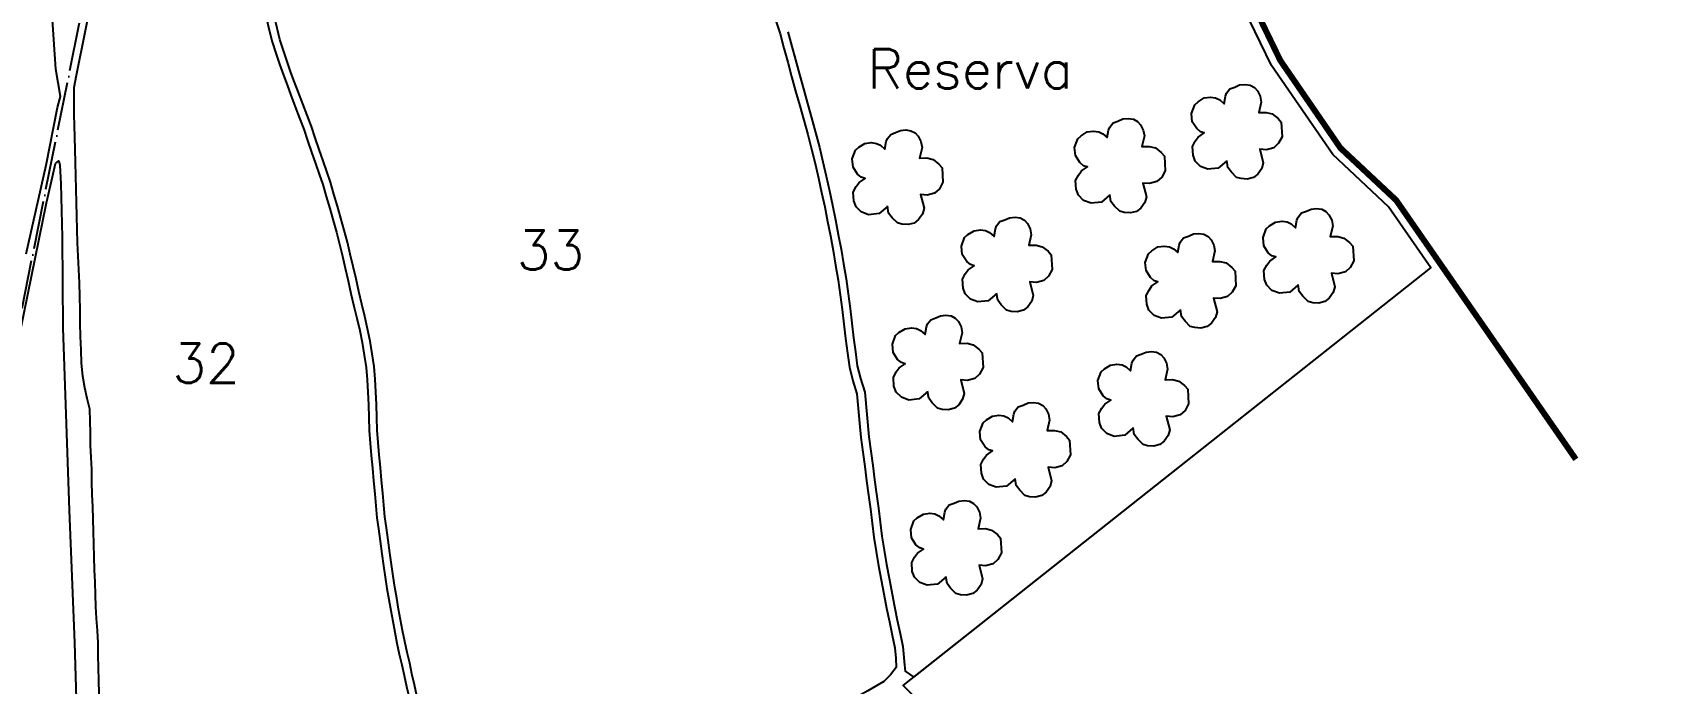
# Model space of a CAD drawing. Extents: x 734557 to 737707, y 7817455 to 7821910.
# Drawn here: x 736052 to 736860, y 7819734 to 7820057 of the extents above; entities that cross this region are included whole.
import ezdxf

# ---------------------------------------------------------------- set-up
doc = ezdxf.new("R2010")
doc.units = 0
doc.header["$MEASUREMENT"] = 0
doc.linetypes.add('ACAD_ISO04W100', pattern=[30, 24, -3, 0, -3])
doc.linetypes.add('CONTINUO', pattern=[0])
for name, color, linetype in [('0114000150', 1, 'Continuous'), ('0114000150032', 5, 'Continuous'), ('0114000150033', 5, 'Continuous'), ('CURSOS_D_AGUA', 4, 'Continuous'), ('MATO', 3, 'Continuous'), ('REDE_DE_LUZ', 6, 'ACAD_ISO04W100'), ('TEXTO', 7, 'Continuous')]:
    doc.layers.add(name, color=color, linetype=linetype)
for name, color, linetype, lineweight in [('0114000150048', 5, 'Continuous', 25), ('0114000150049', 5, 'Continuous', 25), ('TEXTO_DIVERSOS', 7, 'Continuous', 5)]:
    doc.layers.add(name, color=color, linetype=linetype, lineweight=lineweight)
doc.styles.add('SIMPLEX', font='simplex', dxfattribs={"height": 0.2})

msp = doc.modelspace()

# ---------------------------------------------------------------- linework, layer by layer
at = {"layer": '0114000150'}
msp.add_lwpolyline([(737042.82, 7819134.72), (736870.68, 7819321.43), (736793.91, 7819402.49), (736738.48, 7819461.99), (736685.07, 7819519.98), (736624.11, 7819585.42), (736559.11, 7819654.61), (736517.02, 7819700.24), (736484.16, 7819733.16), (736746.12, 7819940.44), (736725.05, 7819970.82), (736697.38, 7819996.73), (736667, 7820041), (736639.63, 7820097.46), (736571.37, 7820164.12), (736548.26, 7820184.6), (736513.82, 7820239.04), (736493.84, 7820270.01), (736478.93, 7820286.39), (736466.56, 7820304.37), (736564.64, 7820384.68), (736246, 7820637.01), (736179.27, 7820690.31)], dxfattribs=at)
at = {"layer": '0114000150032', "linetype": 'CONTINUO', "flags": 128}
msp.add_lwpolyline([(736168.55, 7819643.36), (736163.73, 7819645.54), (736158.37, 7819648.51), (736153.08, 7819651.38), (736147.83, 7819654.2), (736142.19, 7819657.19), (736136.4, 7819659.97), (736130.35, 7819662.34), (736124.28, 7819664.48), (736118.2, 7819666.5), (736112, 7819668.47), (736105.63, 7819670.55), (736098.91, 7819672.87), (736086.29, 7819678.51), (736086.22, 7819681.53), (736085.96, 7819687.35), (736085.83, 7819692.34), (736085.68, 7819697.65), (736085.51, 7819703.6), (736085.28, 7819709.88), (736085.03, 7819716.33), (736084.99, 7819722.73), (736084.91, 7819729.13), (736084.78, 7819735.53), (736084.6, 7819741.86), (736084.39, 7819748.16), (736084.34, 7819754.29), (736084.12, 7819760.39), (736083.59, 7819766.44), (736083.32, 7819772.34), (736083.18, 7819778.17), (736082.92, 7819784.33), (736082.68, 7819790.57), (736082.48, 7819796.99), (736082.31, 7819803.34), (736082.14, 7819809.64), (736081.92, 7819815.72), (736081.71, 7819821.83), (736081.51, 7819827.99), (736081.36, 7819834.15), (736081.24, 7819840.31), (736080.93, 7819846.4), (736080.69, 7819852.48), (736080.58, 7819858.51), (736080.42, 7819864.43), (736080.22, 7819870.3), (736079.02, 7819875.56), (736077.86, 7819880.98), (736076.74, 7819886.71), (736076.21, 7819893.12), (736075.97, 7819899.85), (736075.69, 7819906.49), (736075.5, 7819913.11), (736075.48, 7819919.72), (736075.34, 7819926.36), (736075.14, 7819933.01), (736074.82, 7819939.65), (736074.51, 7819946.3), (736074.22, 7819952.96), (736074.03, 7819959.56), (736073.89, 7819966.14), (736073.74, 7819972.88), (736073.56, 7819979.59), (736073.32, 7819986.24), (736073.13, 7819992.8), (736072.96, 7819999.32), (736072.77, 7820005.45), (736072.61, 7820011.25), (736072.51, 7820016.42), (736072.48, 7820020.91), (736072.48, 7820025.05), (736072.55, 7820029.8), (736072.55, 7820030), (736073.68, 7820036.13), (736102.73, 7820180.84), (736104.01, 7820181.21), (736107.06, 7820182.07), (736109.98, 7820182.64), (736112.82, 7820183.23), (736115.5, 7820183.88), (736118.2, 7820184.33), (736120.9, 7820184.67), (736123.54, 7820185.11), (736126.22, 7820185.58), (736129, 7820186.11), (736131.67, 7820186.5), (736134.27, 7820186.82), (736137.04, 7820187.21), (736139.13, 7820187.45), (736142.08, 7820177.85), (736143.55, 7820172.01), (736145.02, 7820166.07), (736146.44, 7820160.06), (736147.88, 7820154.28), (736149.31, 7820148.66), (736150.73, 7820143.13), (736152.08, 7820137.67), (736153.31, 7820132.23), (736154.72, 7820126.81), (736156.19, 7820121.54), (736160.53, 7820104.86), (736161.82, 7820099.26), (736163.04, 7820093.66), (736164.05, 7820087.96), (736165.02, 7820082.17), (736165.92, 7820076.19), (736166.94, 7820070.29), (736168.03, 7820064.42), (736169.33, 7820058.55), (736170.79, 7820052.74), (736172.56, 7820047.16), (736174.45, 7820041.65), (736176.4, 7820036.14), (736178.19, 7820031.33), (736180.1, 7820026.23), (736182.27, 7820020.51), (736184.44, 7820014.89), (736186.56, 7820009.43), (736188.41, 7820003.77), (736190.36, 7819998.01), (736192.4, 7819992.39), (736194.22, 7819987.06), (736195.93, 7819981.87), (736197.66, 7819975.92), (736199.39, 7819969.95), (736201.08, 7819964.1), (736202.72, 7819958.15), (736204.32, 7819952.2), (736205.71, 7819946.31), (736207.12, 7819940.28), (736208.54, 7819934.09), (736209.95, 7819927.85), (736211.36, 7819921.52), (736212.89, 7819915.45), (736214.29, 7819909.46), (736215.48, 7819903.36), (736216.53, 7819897.18), (736217.47, 7819891.08), (736217.94, 7819884.95), (736218.35, 7819878.71), (736218.62, 7819872.46), (736218.81, 7819866.15), (736218.96, 7819859.68), (736219.43, 7819853.51), (736219.95, 7819847.33), (736220.57, 7819841.03), (736221.15, 7819834.66), (736221.71, 7819828.21), (736222.24, 7819822.25), (736222.86, 7819816.38), (736223.64, 7819810.86), (736224.42, 7819804.82), (736225.22, 7819798.43), (736226.03, 7819792.59), (736226.87, 7819786.86), (736227.76, 7819781.29), (736228.7, 7819775.8), (736229.66, 7819770.34), (736230.65, 7819764.99), (736231.65, 7819759.62), (736232.68, 7819754.13), (736233.92, 7819748.63), (736235.24, 7819743.3), (736236.32, 7819738), (736237.58, 7819732.53), (736238.77, 7819727.16), (736239.84, 7819721.75), (736240.87, 7819716.24), (736242.03, 7819710.81), (736243.08, 7819705.44), (736243.97, 7819699.9), (736244.95, 7819694.23), (736245.97, 7819688.6), (736246.93, 7819682.98), (736247.93, 7819677.35), (736248.97, 7819671.84), (736249.91, 7819666.26), (736250.82, 7819660.61), (736251.59, 7819655.39), (736252.35, 7819650.24), (736253.05, 7819645.22), (736253.8, 7819640.38), (736254.58, 7819635.5), (736253.33, 7819634), (736245.61, 7819631.37), (736230.25, 7819626.5), (736223.37, 7819624.38), (736214.53, 7819623.82), (736202.56, 7819628.52), (736190.54, 7819633.74)], close=True, dxfattribs=at)
at = {"layer": '0114000150033', "linetype": 'CONTINUO', "flags": 128}
msp.add_lwpolyline([(736257.75, 7819641), (736257.01, 7819645.8), (736256.31, 7819650.81), (736255.55, 7819655.97), (736254.77, 7819661.22), (736253.86, 7819666.91), (736252.9, 7819672.54), (736251.86, 7819678.07), (736250.87, 7819683.67), (736249.9, 7819689.29), (736248.89, 7819694.93), (736247.92, 7819700.55), (736247.02, 7819706.14), (736245.95, 7819711.61), (736244.79, 7819717.02), (736243.77, 7819722.51), (736242.68, 7819727.98), (736241.48, 7819733.41), (736240.23, 7819738.85), (736239.14, 7819744.18), (736237.82, 7819749.55), (736236.6, 7819754.94), (736235.59, 7819760.36), (736234.59, 7819765.72), (736233.59, 7819771.06), (736232.64, 7819776.48), (736231.7, 7819781.94), (736230.82, 7819787.46), (736229.99, 7819793.16), (736229.18, 7819798.95), (736228.39, 7819805.32), (736227.61, 7819811.4), (736226.83, 7819816.87), (736226.22, 7819822.64), (736225.7, 7819828.56), (736225.14, 7819835.01), (736224.56, 7819841.41), (736223.94, 7819847.7), (736223.42, 7819853.83), (736222.95, 7819859.88), (736222.8, 7819866.25), (736222.61, 7819872.61), (736222.34, 7819878.93), (736221.93, 7819885.23), (736221.45, 7819891.54), (736220.47, 7819897.82), (736219.42, 7819904.08), (736218.2, 7819910.3), (736216.78, 7819916.4), (736215.25, 7819922.44), (736213.85, 7819928.72), (736212.44, 7819934.98), (736211.02, 7819941.19), (736209.61, 7819947.23), (736208.2, 7819953.18), (736206.58, 7819959.21), (736204.93, 7819965.18), (736203.23, 7819971.07), (736201.5, 7819977.04), (736199.75, 7819983.06), (736198.01, 7819988.33), (736196.17, 7819993.72), (736194.14, 7819999.34), (736192.21, 7820005.04), (736190.33, 7820010.78), (736188.17, 7820016.34), (736186.01, 7820021.94), (736183.84, 7820027.65), (736181.93, 7820032.73), (736180.16, 7820037.5), (736178.22, 7820042.96), (736176.36, 7820048.41), (736174.64, 7820053.84), (736173.22, 7820059.47), (736171.95, 7820065.22), (736170.88, 7820070.99), (736169.87, 7820076.83), (736168.97, 7820082.8), (736167.99, 7820088.64), (736166.97, 7820094.43), (736165.72, 7820100.14), (736164.41, 7820105.81), (736160.05, 7820122.58), (736158.59, 7820127.85), (736157.2, 7820133.17), (736155.97, 7820138.59), (736154.61, 7820144.1), (736153.19, 7820149.66), (736151.76, 7820155.26), (736150.33, 7820161), (736148.91, 7820167.01), (736147.43, 7820172.98), (736145.93, 7820178.93), (736143.21, 7820187.81), (736145.12, 7820188.06), (736147.81, 7820188.49), (736150.44, 7820188.76), (736153.11, 7820188.99), (736155.86, 7820189.17), (736158.94, 7820189.64), (736162.64, 7820190.73), (736165.51, 7820191.59), (736168.62, 7820192.48), (736172.18, 7820193.4), (736175.58, 7820193.86), (736178.9, 7820194.09), (736182.03, 7820194.4), (736185.12, 7820194.72), (736188.12, 7820195.03), (736191.39, 7820195.24), (736194.8, 7820195.42), (736197.73, 7820194.98), (736200.09, 7820194.59), (736201.75, 7820194.18), (736203.47, 7820194.15), (736206.08, 7820194.15), (736209.37, 7820194.04), (736212.67, 7820194.01), (736216, 7820194.15), (736219.48, 7820194.77), (736223.04, 7820195.64), (736226.2, 7820196.46), (736229.49, 7820197.3), (736233.05, 7820198.15), (736236.57, 7820199), (736240.08, 7820199.84), (736243.51, 7820200.44), (736246.92, 7820201.04), (736250.26, 7820201.62), (736253.65, 7820202.3), (736257.08, 7820203.04), (736260.48, 7820204.09), (736263.57, 7820204.91), (736266.02, 7820205.31), (736268.82, 7820205.78), (736274.65, 7820207.08), (736277.64, 7820207.94), (736280.92, 7820208.94), (736287.5, 7820210.67), (736290.77, 7820211.3), (736294.17, 7820211.92), (736297.82, 7820212.5), (736301.69, 7820213.21), (736305.68, 7820213.99), (736309.81, 7820214.9), (736313.93, 7820215.73), (736318.05, 7820216.41), (736322.08, 7820217.11), (736326.06, 7820217.83), (736329.56, 7820218.53), (736333.1, 7820219.18), (736336.71, 7820219.71), (736340.31, 7820220.45), (736343.9, 7820221.29), (736347.38, 7820222.28), (736350.83, 7820223.22), (736354.21, 7820224.06), (736357.6, 7820224.81), (736360.99, 7820225.51), (736364.17, 7820226.22), (736367.02, 7820226.88), (736369.86, 7820227.24), (736374.39, 7820227.85), (736375.87, 7820223.88), (736377.97, 7820219.07), (736380.22, 7820212.28), (736382.45, 7820205.29), (736384.68, 7820198.19), (736386.81, 7820191.21), (736388.89, 7820184.21), (736390.87, 7820177.17), (736392.78, 7820170.14), (736394.67, 7820163.1), (736396.3, 7820155.95), (736397.88, 7820148.77), (736399.38, 7820141.55), (736400.84, 7820134.35), (736402.27, 7820127.18), (736404, 7820120.12), (736405.93, 7820113.08), (736408.3, 7820106.05), (736410.91, 7820099.09), (736413.64, 7820092.17), (736416.11, 7820085.05), (736418.06, 7820077.91), (736418.97, 7820070.76), (736420.78, 7820063.69), (736423.06, 7820056.67), (736424.93, 7820049.64), (736426.8, 7820042.59), (736428.7, 7820035.48), (736430.7, 7820028.28), (736432.76, 7820021.04), (736434.76, 7820013.86), (736436.73, 7820006.68), (736438.63, 7819999.5), (736440.38, 7819992.3), (736442.04, 7819985.1), (736443.61, 7819977.94), (736445.13, 7819970.77), (736446.56, 7819963.57), (736447.94, 7819956.36), (736449.31, 7819949.15), (736450.58, 7819941.8), (736451.79, 7819934.46), (736452.87, 7819927.14), (736453.81, 7819919.82), (736454.68, 7819912.51), (736455.53, 7819905.35), (736456.41, 7819898.21), (736457.38, 7819891.13), (736459.07, 7819884.45), (736461.12, 7819877.98), (736461.79, 7819870.71), (736462.46, 7819863.44), (736463.12, 7819856.2), (736464.01, 7819849), (736465.02, 7819841.84), (736465.94, 7819834.69), (736466.88, 7819827.6), (736467.89, 7819820.62), (736468.78, 7819813.65), (736469.61, 7819806.68), (736470.72, 7819799.59), (736471.89, 7819792.55), (736473.2, 7819785.62), (736474.51, 7819778.6), (736475.8, 7819771.54), (736477.28, 7819764.72), (736478.68, 7819758.08), (736479.96, 7819751.81), (736480.51, 7819746.66), (736480.7, 7819742.09), (736477.8, 7819738.39), (736474.54, 7819735.11), (736470.54, 7819732.69), (736466.52, 7819730.39), (736462.5, 7819728.15), (736458.1, 7819726.01), (736453.8, 7819723.86), (736449.72, 7819721.7), (736441.72, 7819717.63), (736437.28, 7819715.4), (736432.8, 7819713.23), (736428.24, 7819711.19), (736423.64, 7819709.11), (736419.04, 7819707), (736415.47, 7819705.34), (736411.68, 7819703.62), (736407.47, 7819701.79), (736403.21, 7819699.8), (736398.92, 7819697.74), (736394.68, 7819695.91), (736390.5, 7819693.99), (736382.2, 7819689.78), (736373.3, 7819686.05), (736368.99, 7819684.44), (736365, 7819682.94), (736360.92, 7819681.32), (736356.79, 7819679.64), (736352.27, 7819677.83), (736347.73, 7819676), (736343.15, 7819674.1), (736333.83, 7819670.55), (736325.04, 7819666.86), (736320.82, 7819665.29), (736316.49, 7819663.34), (736312.09, 7819661.2), (736307.46, 7819659.16), (736303.42, 7819657.37), (736296.55, 7819654), (736291.49, 7819651.88), (736281.74, 7819647.41), (736277.07, 7819645.03), (736272.47, 7819642.62), (736268.6, 7819639.11), (736264.89, 7819635.44), (736261.5, 7819631.43), (736260.18, 7819629.65), (736258.5, 7819636.31)], close=True, dxfattribs=at)
at = {"layer": '0114000150048', "linetype": 'Continuous'}
msp.add_lwpolyline([(736072.64, 7819687.83), (736015.6, 7819714.27), (736008.61, 7819718.73), (736014.27, 7819754.55), (736021.34, 7819790.22), (736034.6, 7819852.17), (736045.89, 7819909.36), (736058.82, 7819972.72), (736061.72, 7819985.76), (736063.28, 7819992.33), (736064.97, 7819993.58), (736065.45, 7819991.45), (736065.92, 7819982.16), (736066.58, 7819955.72), (736066.92, 7819910.77), (736070.05, 7819820.17), (736072.59, 7819754.31), (736074.47, 7819693.05), (736073.98, 7819689.95), (736072.64, 7819687.83)], close=True, dxfattribs=at)
at = {"layer": '0114000150049'}
msp.add_lwpolyline([(736048.72, 7819947.48), (736058.6, 7819991.47), (736064.21, 7820020.22), (736065.78, 7820025.53), (736063.44, 7820039.18), (736060.81, 7820078.55), (736054.49, 7820130.27), (736050.6, 7820145.75)], dxfattribs=at)
at = {"layer": 'CURSOS_D_AGUA', "const_width": 3}
msp.add_lwpolyline([(736470.68, 7820307.21), (736482.86, 7820289.5), (736497.82, 7820273.07), (736518.03, 7820241.73), (736552.11, 7820187.87), (736574.78, 7820167.78), (736643.75, 7820100.43), (736671.34, 7820043.52), (736701.2, 7820000.01), (736728.86, 7819974.11), (736818.1, 7819845.41)], dxfattribs=at)
at = {"layer": 'MATO', "linetype": 'Continuous', "flags": 128}
msp.add_lwpolyline([(736426.9, 7820057.8), (736432.56, 7820036.53), (736434.55, 7820029.36), (736436.61, 7820022.12), (736438.61, 7820014.93), (736440.59, 7820007.73), (736442.51, 7820000.48), (736444.27, 7819993.22), (736445.95, 7819985.97), (736447.52, 7819978.78), (736449.05, 7819971.57), (736450.48, 7819964.34), (736451.87, 7819957.11), (736453.24, 7819949.86), (736454.53, 7819942.47), (736455.74, 7819935.08), (736456.83, 7819927.68), (736457.78, 7819920.31), (736459.5, 7819905.83), (736460.38, 7819898.73), (736461.31, 7819891.89), (736462.91, 7819885.55), (736465.06, 7819878.78), (736467.09, 7819856.62), (736467.98, 7819849.53), (736468.99, 7819842.38), (736469.9, 7819835.21), (736470.84, 7819828.15), (736471.85, 7819821.16), (736472.75, 7819814.14), (736473.58, 7819807.23), (736474.67, 7819800.23), (736475.83, 7819793.25), (736477.14, 7819786.35), (736479.73, 7819772.32), (736481.19, 7819765.55), (736482.6, 7819758.89), (736483.92, 7819752.42), (736484.5, 7819746.96), (736484.59, 7819744.76), (736485.03, 7819740.2), (736489.42, 7819737.3), (736746.12, 7819940.44), (736725.05, 7819970.82), (736697.38, 7819996.73), (736667, 7820041), (736639.63, 7820097.46)], dxfattribs=at)
at = {"layer": 'MATO', "linetype": 'CONTINUO'}
for points in [[(736644.59, 7819993.48, 0), (736640.54, 7819990.07, 0), (736635.38, 7819989.48, 0), (736631.71, 7819990.91, 0), (736629.1, 7819993.47, 0), (736628.02, 7819996.4, 0), (736627.73, 7820000.73, 0), (736629.14, 7820003.47, 0), (736630.62, 7820005.49, 0), (736633.59, 7820007.51, 0), (736631.7, 7820008.11, 0), (736629.84, 7820009.65, 0), (736627.65, 7820013.1, 0), (736627.25, 7820017.21, 0), (736628.83, 7820021.49, 0), (736630.49, 7820023.02, 0), (736633.52, 7820024.87, 0), (736636.7, 7820025.3, 0), (736639.24, 7820024.94, 0), (736641.25, 7820024.01, 0), (736643.46, 7820022.04, 0), (736644.12, 7820025.8, 0), (736644.68, 7820027.3, 0), (736646.32, 7820029.38, 0), (736648.77, 7820030.28, 0), (736651.16, 7820031.34, 0), (736653.85, 7820031.59, 0), (736656.39, 7820031.23, 0), (736658.46, 7820030.13, 0), (736660, 7820028.48, 0), (736661.34, 7820025.82, 0), (736661.87, 7820022.87, 0), (736660.64, 7820017.61, 0), (736664.33, 7820017.67, 0), (736667.38, 7820016.94, 0), (736670.25, 7820014.66, 0), (736671.85, 7820012.84, 0), (736672.28, 7820005.6, 0), (736670.5, 7820002.35, 0), (736668.14, 7820000.19, 0), (736664.43, 7819999.2, 0), (736661.17, 7819999.49, 0), (736662.91, 7819992.73, 0), (736662.12, 7819989.84, 0), (736660.16, 7819987.09, 0), (736658.01, 7819985.38, 0), (736654.95, 7819984.63, 0), (736651.92, 7819984.81, 0), (736649.64, 7819985.46, 0), (736647.04, 7819988.02, 0), (736645.26, 7819990.32, 0), (736644.72, 7819993.83, 0)], [(736476.19, 7819970.88, 0), (736472.13, 7819967.48, 0), (736466.97, 7819966.88, 0), (736463.3, 7819968.31, 0), (736460.69, 7819970.87, 0), (736459.62, 7819973.81, 0), (736459.33, 7819978.14, 0), (736460.73, 7819980.88, 0), (736462.21, 7819982.9, 0), (736465.18, 7819984.91, 0), (736463.29, 7819985.52, 0), (736461.43, 7819987.05, 0), (736459.24, 7819990.5, 0), (736458.85, 7819994.62, 0), (736460.43, 7819998.9, 0), (736462.09, 7820000.43, 0), (736465.11, 7820002.28, 0), (736468.29, 7820002.71, 0), (736470.84, 7820002.34, 0), (736472.84, 7820001.41, 0), (736475.05, 7819999.45, 0), (736475.71, 7820003.2, 0), (736476.27, 7820004.7, 0), (736477.92, 7820006.79, 0), (736480.37, 7820007.69, 0), (736482.76, 7820008.75, 0), (736485.45, 7820008.99, 0), (736487.99, 7820008.63, 0), (736490.06, 7820007.54, 0), (736491.59, 7820005.88, 0), (736492.93, 7820003.23, 0), (736493.46, 7820000.28, 0), (736492.24, 7819995.02, 0), (736495.92, 7819995.07, 0), (736498.97, 7819994.34, 0), (736501.84, 7819992.06, 0), (736503.44, 7819990.24, 0), (736503.87, 7819983, 0), (736502.09, 7819979.76, 0), (736499.74, 7819977.6, 0), (736496.02, 7819976.61, 0), (736492.77, 7819976.9, 0), (736494.51, 7819970.13, 0), (736493.71, 7819967.25, 0), (736491.75, 7819964.5, 0), (736489.6, 7819962.78, 0), (736486.54, 7819962.03, 0), (736483.51, 7819962.22, 0), (736481.24, 7819962.86, 0), (736478.63, 7819965.42, 0), (736476.86, 7819967.73, 0), (736476.31, 7819971.23, 0)], [(736586.57, 7819976.61, 0), (736582.52, 7819973.2, 0), (736577.36, 7819972.6, 0), (736573.69, 7819974.03, 0), (736571.08, 7819976.59, 0), (736570.01, 7819979.53, 0), (736569.71, 7819983.86, 0), (736571.12, 7819986.6, 0), (736572.6, 7819988.62, 0), (736575.57, 7819990.63, 0), (736573.68, 7819991.24, 0), (736571.82, 7819992.77, 0), (736569.63, 7819996.23, 0), (736569.23, 7820000.34, 0), (736570.81, 7820004.62, 0), (736572.47, 7820006.15, 0), (736575.5, 7820008, 0), (736578.68, 7820008.43, 0), (736581.22, 7820008.06, 0), (736583.23, 7820007.13, 0), (736585.44, 7820005.17, 0), (736586.1, 7820008.93, 0), (736586.66, 7820010.43, 0), (736588.3, 7820012.51, 0), (736590.75, 7820013.41, 0), (736593.14, 7820014.47, 0), (736595.83, 7820014.72, 0), (736598.38, 7820014.35, 0), (736600.44, 7820013.26, 0), (736601.98, 7820011.6, 0), (736603.32, 7820008.95, 0), (736603.85, 7820006, 0), (736602.63, 7820000.74, 0), (736606.31, 7820000.8, 0), (736609.36, 7820000.06, 0), (736612.23, 7819997.79, 0), (736613.83, 7819995.97, 0), (736614.26, 7819988.72, 0), (736612.48, 7819985.48, 0), (736610.12, 7819983.32, 0), (736606.41, 7819982.33, 0), (736603.15, 7819982.62, 0), (736604.89, 7819975.85, 0), (736604.1, 7819972.97, 0), (736602.14, 7819970.22, 0), (736599.99, 7819968.51, 0), (736596.93, 7819967.75, 0), (736593.9, 7819967.94, 0), (736591.62, 7819968.58, 0), (736589.02, 7819971.14, 0), (736587.24, 7819973.45, 0), (736586.7, 7819976.95, 0)], [(736680.11, 7819931.87, 0), (736676.05, 7819928.46, 0), (736670.9, 7819927.87, 0), (736667.22, 7819929.3, 0), (736664.62, 7819931.86, 0), (736663.54, 7819934.79, 0), (736663.25, 7819939.13, 0), (736664.66, 7819941.86, 0), (736666.14, 7819943.89, 0), (736669.11, 7819945.9, 0), (736667.22, 7819946.5, 0), (736665.36, 7819948.04, 0), (736663.16, 7819951.49, 0), (736662.77, 7819955.6, 0), (736664.35, 7819959.88, 0), (736666.01, 7819961.42, 0), (736669.04, 7819963.27, 0), (736672.22, 7819963.69, 0), (736674.76, 7819963.33, 0), (736676.77, 7819962.4, 0), (736678.97, 7819960.43, 0), (736679.63, 7819964.19, 0), (736680.19, 7819965.69, 0), (736681.84, 7819967.77, 0), (736684.29, 7819968.67, 0), (736686.68, 7819969.73, 0), (736689.37, 7819969.98, 0), (736691.91, 7819969.62, 0), (736693.98, 7819968.53, 0), (736695.51, 7819966.87, 0), (736696.86, 7819964.21, 0), (736697.38, 7819961.26, 0), (736696.16, 7819956, 0), (736699.85, 7819956.06, 0), (736702.9, 7819955.33, 0), (736705.77, 7819953.05, 0), (736707.36, 7819951.23, 0), (736707.79, 7819943.99, 0), (736706.02, 7819940.75, 0), (736703.66, 7819938.59, 0), (736699.95, 7819937.59, 0), (736696.69, 7819937.88, 0), (736698.43, 7819931.12, 0), (736697.63, 7819928.24, 0), (736695.68, 7819925.48, 0), (736693.53, 7819923.77, 0), (736690.47, 7819923.02, 0), (736687.43, 7819923.2, 0), (736685.16, 7819923.85, 0), (736682.55, 7819926.41, 0), (736680.78, 7819928.72, 0), (736680.24, 7819932.22, 0)], [(736530.39, 7819927.56, 0), (736526.33, 7819924.15, 0), (736521.17, 7819923.55, 0), (736517.5, 7819924.98, 0), (736514.89, 7819927.54, 0), (736513.82, 7819930.48, 0), (736513.53, 7819934.81, 0), (736514.93, 7819937.55, 0), (736516.41, 7819939.57, 0), (736519.38, 7819941.58, 0), (736517.49, 7819942.19, 0), (736515.63, 7819943.72, 0), (736513.44, 7819947.18, 0), (736513.05, 7819951.29, 0), (736514.63, 7819955.57, 0), (736516.29, 7819957.1, 0), (736519.31, 7819958.95, 0), (736522.49, 7819959.38, 0), (736525.04, 7819959.01, 0), (736527.04, 7819958.08, 0), (736529.25, 7819956.12, 0), (736529.91, 7819959.87, 0), (736530.47, 7819961.38, 0), (736532.12, 7819963.46, 0), (736534.57, 7819964.36, 0), (736536.96, 7819965.42, 0), (736539.65, 7819965.67, 0), (736542.19, 7819965.3, 0), (736544.26, 7819964.21, 0), (736545.79, 7819962.55, 0), (736547.13, 7819959.9, 0), (736547.66, 7819956.95, 0), (736546.44, 7819951.69, 0), (736550.12, 7819951.75, 0), (736553.17, 7819951.01, 0), (736556.04, 7819948.74, 0), (736557.64, 7819946.91, 0), (736558.07, 7819939.67, 0), (736556.29, 7819936.43, 0), (736553.94, 7819934.27, 0), (736550.22, 7819933.28, 0), (736546.97, 7819933.57, 0), (736548.71, 7819926.8, 0), (736547.91, 7819923.92, 0), (736545.95, 7819921.17, 0), (736543.8, 7819919.45, 0), (736540.74, 7819918.7, 0), (736537.71, 7819918.89, 0), (736535.44, 7819919.53, 0), (736532.83, 7819922.09, 0), (736531.06, 7819924.4, 0), (736530.51, 7819927.9, 0)], [(736621.62, 7819919.49, 0), (736617.56, 7819916.08, 0), (736612.4, 7819915.48, 0), (736608.73, 7819916.91, 0), (736606.12, 7819919.47, 0), (736605.05, 7819922.41, 0), (736604.75, 7819926.74, 0), (736606.16, 7819929.48, 0), (736607.64, 7819931.5, 0), (736610.61, 7819933.51, 0), (736608.72, 7819934.12, 0), (736606.86, 7819935.65, 0), (736604.67, 7819939.11, 0), (736604.27, 7819943.22, 0), (736605.85, 7819947.5, 0), (736607.51, 7819949.03, 0), (736610.54, 7819950.88, 0), (736613.72, 7819951.31, 0), (736616.26, 7819950.94, 0), (736618.27, 7819950.01, 0), (736620.48, 7819948.05, 0), (736621.14, 7819951.81, 0), (736621.7, 7819953.31, 0), (736623.34, 7819955.39, 0), (736625.79, 7819956.29, 0), (736628.18, 7819957.35, 0), (736630.87, 7819957.6, 0), (736633.42, 7819957.23, 0), (736635.48, 7819956.14, 0), (736637.02, 7819954.48, 0), (736638.36, 7819951.83, 0), (736638.89, 7819948.88, 0), (736637.67, 7819943.62, 0), (736641.35, 7819943.68, 0), (736644.4, 7819942.94, 0), (736647.27, 7819940.67, 0), (736648.87, 7819938.85, 0), (736649.3, 7819931.6, 0), (736647.52, 7819928.36, 0), (736645.16, 7819926.2, 0), (736641.45, 7819925.21, 0), (736638.2, 7819925.5, 0), (736639.93, 7819918.73, 0), (736639.14, 7819915.85, 0), (736637.18, 7819913.1, 0), (736635.03, 7819911.39, 0), (736631.97, 7819910.63, 0), (736628.94, 7819910.82, 0), (736626.66, 7819911.46, 0), (736624.06, 7819914.02, 0), (736622.28, 7819916.33, 0), (736621.74, 7819919.83, 0)], [(736496.1, 7819878.86, 0), (736492.04, 7819875.46, 0), (736486.88, 7819874.86, 0), (736483.21, 7819876.29, 0), (736480.6, 7819878.85, 0), (736479.53, 7819881.78, 0), (736479.24, 7819886.12, 0), (736480.64, 7819888.85, 0), (736482.12, 7819890.88, 0), (736485.09, 7819892.89, 0), (736483.2, 7819893.49, 0), (736481.34, 7819895.03, 0), (736479.15, 7819898.48, 0), (736478.75, 7819902.59, 0), (736480.34, 7819906.87, 0), (736482, 7819908.41, 0), (736485.02, 7819910.26, 0), (736488.2, 7819910.68, 0), (736490.75, 7819910.32, 0), (736492.75, 7819909.39, 0), (736494.96, 7819907.42, 0), (736495.62, 7819911.18, 0), (736496.18, 7819912.68, 0), (736497.83, 7819914.77, 0), (736500.28, 7819915.66, 0), (736502.67, 7819916.73, 0), (736505.36, 7819916.97, 0), (736507.9, 7819916.61, 0), (736509.97, 7819915.52, 0), (736511.5, 7819913.86, 0), (736512.84, 7819911.21, 0), (736513.37, 7819908.25, 0), (736512.15, 7819903, 0), (736515.83, 7819903.05, 0), (736518.88, 7819902.32, 0), (736521.75, 7819900.04, 0), (736523.35, 7819898.22, 0), (736523.78, 7819890.98, 0), (736522, 7819887.74, 0), (736519.65, 7819885.58, 0), (736515.93, 7819884.59, 0), (736512.68, 7819884.87, 0), (736514.42, 7819878.11, 0), (736513.62, 7819875.23, 0), (736511.66, 7819872.48, 0), (736509.51, 7819870.76, 0), (736506.45, 7819870.01, 0), (736503.42, 7819870.19, 0), (736501.15, 7819870.84, 0), (736498.54, 7819873.4, 0), (736496.77, 7819875.71, 0), (736496.22, 7819879.21, 0)], [(736598.14, 7819860.83, 0), (736594.08, 7819857.43, 0), (736588.92, 7819856.83, 0), (736585.25, 7819858.26, 0), (736582.64, 7819860.82, 0), (736581.57, 7819863.76, 0), (736581.28, 7819868.09, 0), (736582.68, 7819870.83, 0), (736584.16, 7819872.85, 0), (736587.13, 7819874.86, 0), (736585.24, 7819875.46, 0), (736583.38, 7819877, 0), (736581.19, 7819880.45, 0), (736580.79, 7819884.57, 0), (736582.38, 7819888.85, 0), (736584.04, 7819890.38, 0), (736587.06, 7819892.23, 0), (736590.24, 7819892.66, 0), (736592.79, 7819892.29, 0), (736594.79, 7819891.36, 0), (736597, 7819889.4, 0), (736597.66, 7819893.15, 0), (736598.22, 7819894.65, 0), (736599.87, 7819896.74, 0), (736602.32, 7819897.64, 0), (736604.71, 7819898.7, 0), (736607.4, 7819898.94, 0), (736609.94, 7819898.58, 0), (736612.01, 7819897.49, 0), (736613.54, 7819895.83, 0), (736614.88, 7819893.18, 0), (736615.41, 7819890.23, 0), (736614.19, 7819884.97, 0), (736617.87, 7819885.02, 0), (736620.92, 7819884.29, 0), (736623.79, 7819882.01, 0), (736625.39, 7819880.19, 0), (736625.82, 7819872.95, 0), (736624.04, 7819869.71, 0), (736621.69, 7819867.55, 0), (736617.97, 7819866.56, 0), (736614.72, 7819866.85, 0), (736616.46, 7819860.08, 0), (736615.66, 7819857.2, 0), (736613.7, 7819854.45, 0), (736611.55, 7819852.73, 0), (736608.49, 7819851.98, 0), (736605.46, 7819852.17, 0), (736603.19, 7819852.81, 0), (736600.58, 7819855.37, 0), (736598.81, 7819857.68, 0), (736598.26, 7819861.18, 0)], [(736539.51, 7819835.53, 0), (736535.46, 7819832.13, 0), (736530.3, 7819831.53, 0), (736526.63, 7819832.96, 0), (736524.02, 7819835.52, 0), (736522.94, 7819838.46, 0), (736522.65, 7819842.79, 0), (736524.06, 7819845.53, 0), (736525.54, 7819847.55, 0), (736528.51, 7819849.56, 0), (736526.62, 7819850.16, 0), (736524.76, 7819851.7, 0), (736522.57, 7819855.15, 0), (736522.17, 7819859.26, 0), (736523.75, 7819863.54, 0), (736525.41, 7819865.08, 0), (736528.44, 7819866.93, 0), (736531.62, 7819867.35, 0), (736534.16, 7819866.99, 0), (736536.17, 7819866.06, 0), (736538.37, 7819864.1, 0), (736539.03, 7819867.85, 0), (736539.6, 7819869.35, 0), (736541.24, 7819871.44, 0), (736543.69, 7819872.34, 0), (736546.08, 7819873.4, 0), (736548.77, 7819873.64, 0), (736551.31, 7819873.28, 0), (736553.38, 7819872.19, 0), (736554.92, 7819870.53, 0), (736556.26, 7819867.88, 0), (736556.79, 7819864.93, 0), (736555.56, 7819859.67, 0), (736559.25, 7819859.72, 0), (736562.3, 7819858.99, 0), (736565.17, 7819856.71, 0), (736566.76, 7819854.89, 0), (736567.2, 7819847.65, 0), (736565.42, 7819844.41, 0), (736563.06, 7819842.25, 0), (736559.35, 7819841.26, 0), (736556.09, 7819841.54, 0), (736557.83, 7819834.78, 0), (736557.04, 7819831.9, 0), (736555.08, 7819829.15, 0), (736552.93, 7819827.43, 0), (736549.87, 7819826.68, 0), (736546.84, 7819826.86, 0), (736544.56, 7819827.51, 0), (736541.95, 7819830.07, 0), (736540.18, 7819832.38, 0), (736539.64, 7819835.88, 0)], [(736505.22, 7819786.84, 0), (736501.17, 7819783.43, 0), (736496.01, 7819782.84, 0), (736492.34, 7819784.27, 0), (736489.73, 7819786.83, 0), (736488.65, 7819789.76, 0), (736488.36, 7819794.1, 0), (736489.77, 7819796.83, 0), (736491.25, 7819798.86, 0), (736494.22, 7819800.87, 0), (736492.33, 7819801.47, 0), (736490.47, 7819803.01, 0), (736488.28, 7819806.46, 0), (736487.88, 7819810.57, 0), (736489.46, 7819814.85, 0), (736491.12, 7819816.39, 0), (736494.15, 7819818.24, 0), (736497.33, 7819818.66, 0), (736499.87, 7819818.3, 0), (736501.88, 7819817.37, 0), (736504.08, 7819815.4, 0), (736504.74, 7819819.16, 0), (736505.31, 7819820.66, 0), (736506.95, 7819822.74, 0), (736509.4, 7819823.64, 0), (736511.79, 7819824.7, 0), (736514.48, 7819824.95, 0), (736517.02, 7819824.59, 0), (736519.09, 7819823.5, 0), (736520.63, 7819821.84, 0), (736521.97, 7819819.19, 0), (736522.5, 7819816.23, 0), (736521.27, 7819810.97, 0), (736524.96, 7819811.03, 0), (736528.01, 7819810.3, 0), (736530.88, 7819808.02, 0), (736532.47, 7819806.2, 0), (736532.91, 7819798.96, 0), (736531.13, 7819795.72, 0), (736528.77, 7819793.56, 0), (736525.06, 7819792.57, 0), (736521.8, 7819792.85, 0), (736523.54, 7819786.09, 0), (736522.75, 7819783.21, 0), (736520.79, 7819780.45, 0), (736518.64, 7819778.74, 0), (736515.58, 7819777.99, 0), (736512.55, 7819778.17, 0), (736510.27, 7819778.82, 0), (736507.66, 7819781.38, 0), (736505.89, 7819783.69, 0), (736505.35, 7819787.19, 0)]]:
    msp.add_polyline3d(points, dxfattribs=at)
at = {"layer": 'REDE_DE_LUZ', "flags": 128}
msp.add_lwpolyline([(736005.01, 7819714.01), (736074.87, 7820060.78), (736107.08, 7820204.24), (736168.49, 7820476.3)], dxfattribs=at)

# ---------------------------------------------------------------- texts
at = {"layer": 'TEXTO', "linetype": 'Continuous', "style": 'SIMPLEX'}
for s, p in [('33', (736292.27, 7819939.63)), ('32', (736121.28, 7819883.39))]:
    msp.add_text(s, height=19.5, dxfattribs=at).set_placement(p)
at = {"layer": 'TEXTO_DIVERSOS', "linetype": 'Continuous', "style": 'SIMPLEX'}
msp.add_text('Reserva', height=19.5, dxfattribs=at).set_placement((736466.38, 7820029.57))

doc.saveas('drawing.dxf')
